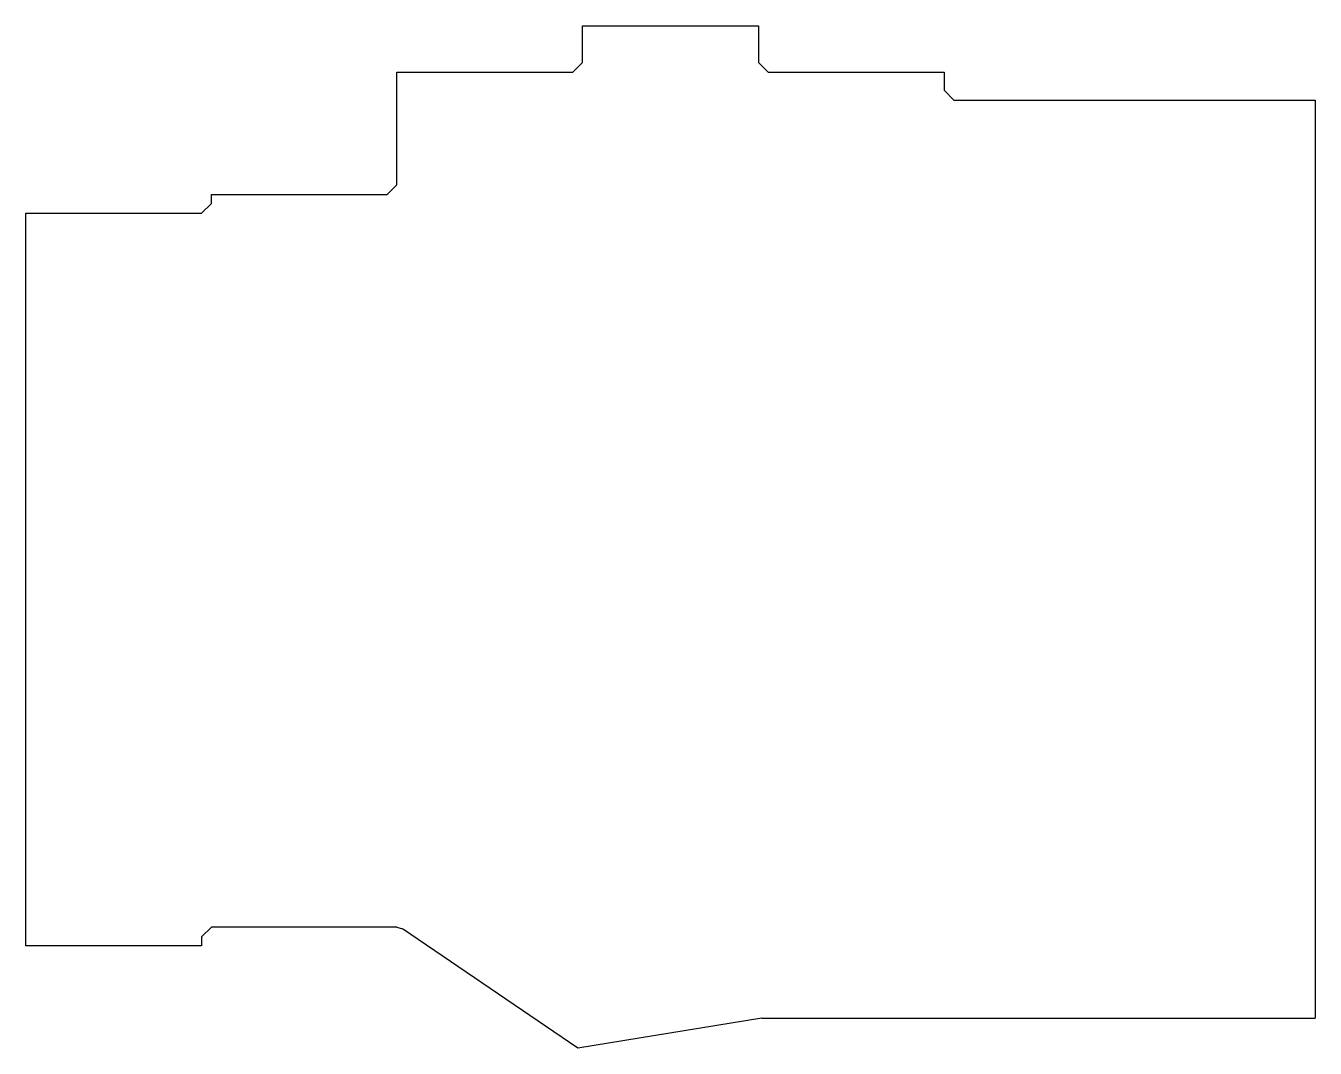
# Model space of a CAD drawing. Header units: millimetres. Extents: x 91 to 223, y -169 to -65.
import ezdxf

# ---------------------------------------------------------------- set-up
doc = ezdxf.new("R2010")
doc.units = ezdxf.units.MM

msp = doc.modelspace()

# ---------------------------------------------------------------- linework, layer by layer
for p, q in [((148, -68.56), (148, -64.81)), ((148, -64.81), (166, -64.81)), ((166, -64.81), (166, -68.56)), ((148, -68.56), (147, -69.56)), ((167, -69.56), (166, -68.56)), ((129, -81.1), (129, -69.56)), ((129, -69.56), (147, -69.56)), ((167, -69.56), (185, -69.56)), ((185, -69.56), (185, -71.41)), ((186, -72.41), (185, -71.41)), ((186, -72.41), (223, -72.41)), ((223, -72.41), (223, -166.41)), ((129, -81.1), (128, -82.1)), ((110, -83), (109, -84)), ((110, -83), (110, -82.1)), ((110, -82.1), (128, -82.1)), ((91, -159), (91, -84)), ((91, -84), (109, -84)), ((109, -158.1), (110, -157.1)), ((109, -158.1), (109, -159)), ((129, -157.1), (110, -157.1)), ((129, -157.1), (129.56, -157.27)), ((147.51, -169.49), (129.56, -157.27)), ((109, -159), (91, -159)), ((166.34, -166.42), (147.51, -169.49)), ((166.34, -166.42), (166.5, -166.41)), ((166.5, -166.41), (223, -166.41))]:
    msp.add_line(p, q)

doc.saveas('drawing.dxf')
